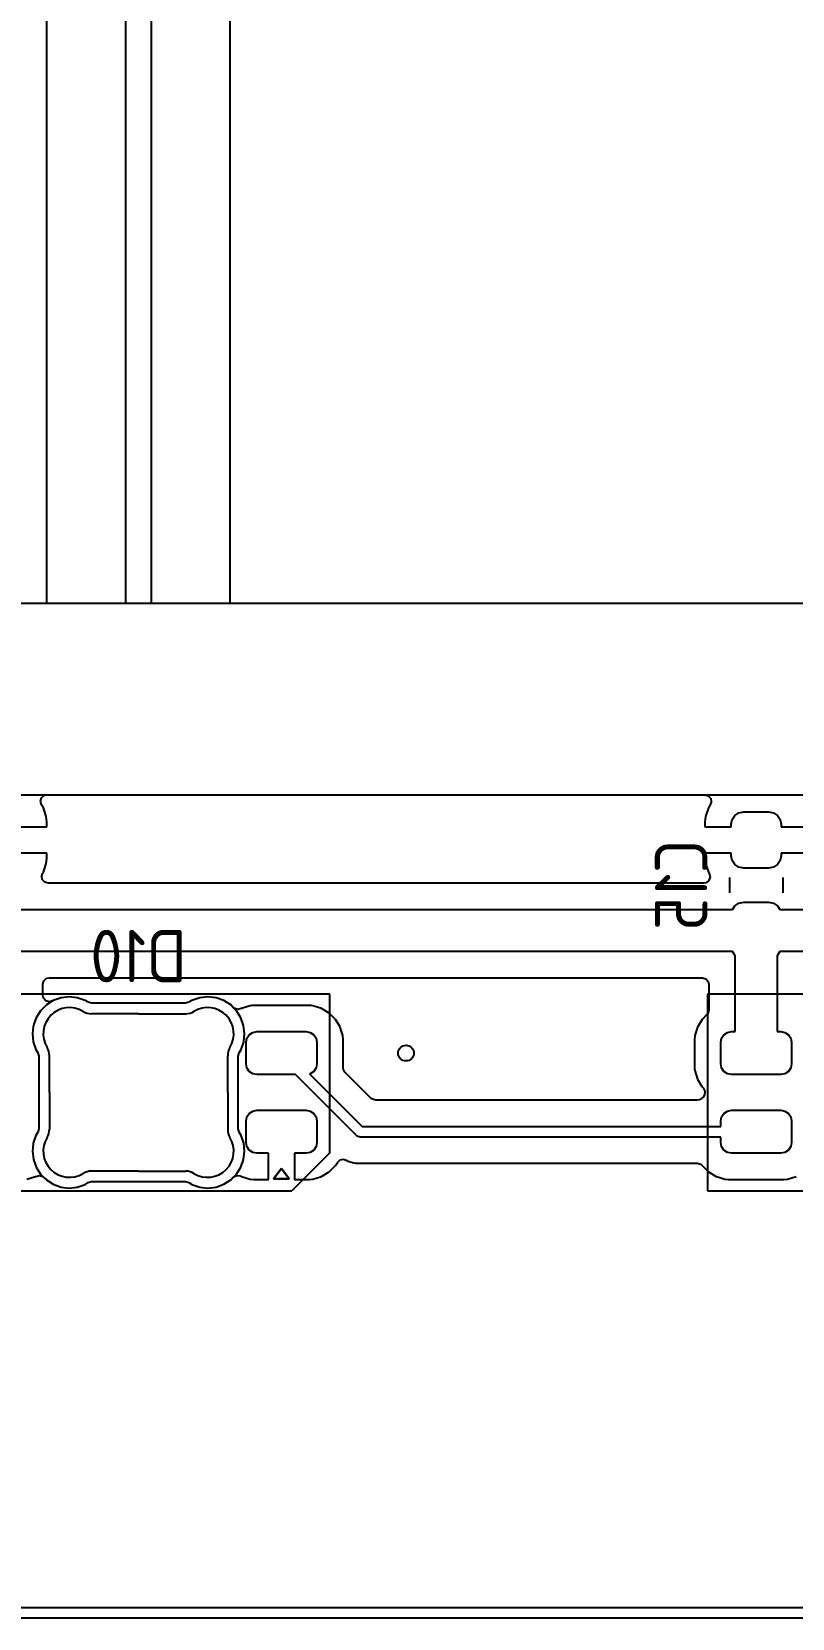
# Model space of a CAD drawing. Header units: millimetres. Extents: x 45 to 545, y -265 to -129.
# Drawn here: x 379.96 to 394.46, y -265.47 to -235.23 of the extents above; entities that cross this region are included whole.
import ezdxf
from ezdxf.enums import TextEntityAlignment as Align

# ---------------------------------------------------------------- set-up
doc = ezdxf.new("R2010")
doc.units = ezdxf.units.MM
for name, color, linetype, true_color in [('B.Cu', 151, 'CONTINUOUS', 0x6fccdb), ('B.Silkscreen', 203, 'CONTINUOUS', 0x8864cb), ('Edge.Cuts', 111, 'CONTINUOUS', 0x81ffbe), ('F.Cu', 241, 'CONTINUOUS', 0xe27299), ('User.4', 31, 'CONTINUOUS', 0xd8c852)]:
    doc.layers.add(name, color=color, linetype=linetype, true_color=true_color)
doc.styles.add('KICAD', font='isocp.shx')

msp = doc.modelspace()

# ---------------------------------------------------------------- linework, layer by layer
at = {"layer": 'B.Cu', "linetype": 'CONTINUOUS'}
for p, q in [((380.13025, -249.896706), (380.151172, -249.830042)), ((380.151172, -249.830042), (380.204813, -249.785272)), ((380.204813, -249.785272), (380.254229, -249.775)), ((380.254229, -249.775), (392.795771, -249.775)), ((392.795771, -249.775), (392.86281, -249.794685)), ((392.86281, -249.794685), (392.908565, -249.847489)), ((380.148691, -249.964098), (380.13025, -249.896706)), ((380.18545, -250.023692), (380.148691, -249.964098)), ((380.185453, -250.023699), (380.18545, -250.023692)), ((380.23968, -250.187347), (380.185453, -250.023699)), ((392.864546, -250.023699), (392.810319, -250.187347)), ((392.864549, -250.023692), (392.864546, -250.023699)), ((392.901309, -249.964098), (392.864549, -250.023692)), ((392.918509, -249.916647), (392.901309, -249.964098)), ((392.908565, -249.847489), (392.918509, -249.916647)), ((393.369562, -250.169562), (393.446613, -250.118079)), ((393.446613, -250.118079), (393.5375, -250.1)), ((393.5375, -250.1), (394.0125, -250.1)), ((394.0125, -250.1), (394.103387, -250.118079)), ((394.103387, -250.118079), (394.180438, -250.169562)), ((379.75, -250.3875), (380.249999, -250.3875)), ((380.249998, -250.288345), (380.23968, -250.187347)), ((380.249999, -250.28836), (380.249998, -250.288345)), ((380.249999, -250.3875), (380.249999, -250.28836)), ((392.810319, -250.187347), (392.8, -250.288345)), ((392.8, -250.288345), (392.8, -250.3875)), ((392.8, -250.3875), (393.3, -250.3875)), ((393.3, -250.3375), (393.318079, -250.246613)), ((393.3, -250.3875), (393.3, -250.3375)), ((393.318079, -250.246613), (393.369562, -250.169562)), ((394.180438, -250.169562), (394.231921, -250.246613)), ((394.231921, -250.246613), (394.25, -250.3375)), ((394.25, -250.3375), (394.25, -250.3875)), ((394.25, -250.3875), (394.749999, -250.3875)), ((380.25, -250.8875), (379.75, -250.8875)), ((380.23968, -251.087652), (380.249999, -250.986654)), ((380.249999, -250.986654), (380.25, -250.986641)), ((380.25, -250.986641), (380.25, -250.8875)), ((393.3, -250.8875), (392.800001, -250.8875)), ((392.800001, -250.8875), (392.800001, -250.986654)), ((392.800001, -250.986654), (392.810319, -251.087652)), ((393.3, -250.9375), (393.3, -250.8875)), ((393.318079, -251.028387), (393.3, -250.9375)), ((393.369562, -251.105438), (393.318079, -251.028387)), ((394.231921, -251.028387), (394.180438, -251.105438)), ((394.25, -250.9375), (394.231921, -251.028387)), ((394.75, -250.8875), (394.25, -250.8875)), ((394.25, -250.8875), (394.25, -250.9375)), ((380.15493, -251.320353), (380.17213, -251.272902)), ((380.164874, -251.389511), (380.15493, -251.320353)), ((380.17213, -251.272902), (380.18545, -251.251307)), ((380.18545, -251.251307), (380.185453, -251.2513)), ((380.185453, -251.2513), (380.23968, -251.087652)), ((392.810319, -251.087652), (392.864546, -251.2513)), ((392.864546, -251.2513), (392.864549, -251.251307)), ((392.864549, -251.251307), (392.87787, -251.272902)), ((392.896311, -251.340294), (392.875389, -251.406958)), ((392.87787, -251.272902), (392.896311, -251.340294)), ((393.446613, -251.156921), (393.369562, -251.105438)), ((393.5375, -251.175), (393.446613, -251.156921)), ((394.0125, -251.175), (393.5375, -251.175)), ((394.103387, -251.156921), (394.0125, -251.175)), ((394.180438, -251.105438), (394.103387, -251.156921)), ((380.210629, -251.442315), (380.164874, -251.389511)), ((380.277668, -251.462), (380.210629, -251.442315)), ((392.772332, -251.462), (380.277668, -251.462)), ((392.821748, -251.451728), (392.772332, -251.462)), ((392.875389, -251.406958), (392.821748, -251.451728)), ((379.725832, -251.9625), (393.324168, -251.9625)), ((393.324168, -251.9625), (393.369562, -251.894562)), ((393.369562, -251.894562), (393.446613, -251.843079)), ((393.446613, -251.843079), (393.5375, -251.825)), ((393.5375, -251.825), (394.0125, -251.825)), ((394.0125, -251.825), (394.103387, -251.843079)), ((394.103387, -251.843079), (394.180438, -251.894562)), ((394.180438, -251.894562), (394.225832, -251.9625)), ((394.225832, -251.9625), (407.824168, -251.9625)), ((393.324168, -252.7625), (379.725832, -252.7625)), ((393.369562, -252.830438), (393.324168, -252.7625)), ((393.375, -252.834071), (393.369562, -252.830438)), ((393.375, -254.29), (393.375, -252.834071)), ((394.180438, -252.830438), (394.175, -252.834071)), ((394.175, -252.834071), (394.175, -254.29)), ((394.225832, -252.7625), (394.180438, -252.830438)), ((407.824168, -252.7625), (394.225832, -252.7625)), ((380.1755, -253.387), (380.195185, -253.319961)), ((380.1755, -253.599687), (380.1755, -253.387)), ((380.195185, -253.319961), (380.247989, -253.274206)), ((380.247989, -253.274206), (380.2995, -253.263)), ((380.2995, -253.263), (392.7505, -253.263)), ((392.7505, -253.263), (392.817539, -253.282685)), ((392.817539, -253.282685), (392.863294, -253.335489)), ((392.863294, -253.335489), (392.8745, -253.387)), ((392.8745, -253.387), (392.8745, -253.876409)), ((380.186295, -253.65029), (380.1755, -253.599687)), ((380.231624, -253.70346), (380.186295, -253.65029)), ((380.298503, -253.723683), (380.231624, -253.70346)), ((380.365699, -253.704538), (380.298503, -253.723683)), ((380.374926, -253.698712), (380.365699, -253.704538)), ((380.522267, -253.64644), (380.374926, -253.698712)), ((380.522268, -253.64644), (380.522267, -253.64644)), ((380.677509, -253.627929), (380.522268, -253.64644)), ((380.67751, -253.627929), (380.677509, -253.627929)), ((380.677511, -253.627929), (380.67751, -253.627929)), ((380.833011, -253.644089), (380.677511, -253.627929)), ((380.833014, -253.64409), (380.833011, -253.644089)), ((380.981128, -253.694129), (380.833014, -253.64409)), ((381.041831, -253.731271), (380.981128, -253.694129)), ((381.106549, -253.7495), (381.041831, -253.731271)), ((382.893451, -253.7495), (381.106549, -253.7495)), ((382.958169, -253.731271), (382.893451, -253.7495)), ((383.01887, -253.694129), (382.958169, -253.731271)), ((383.018871, -253.694129), (383.01887, -253.694129)), ((383.166986, -253.644091), (383.018871, -253.694129)), ((383.322487, -253.627931), (383.166986, -253.644091)), ((383.322488, -253.627931), (383.322487, -253.627931)), ((383.322491, -253.627931), (383.322488, -253.627931)), ((383.425984, -253.640271), (383.322491, -253.627931)), ((383.477733, -253.646442), (383.425984, -253.640271)), ((383.625074, -253.698716), (383.477731, -253.646442)), ((383.477731, -253.646442), (383.477733, -253.646442)), ((383.757274, -253.782182), (383.625074, -253.698716)), ((383.806565, -253.831473), (383.757274, -253.782182)), ((383.824361, -253.846223), (383.806565, -253.831473)), ((383.890834, -253.867745), (383.824361, -253.846223)), ((383.95839, -253.849913), (383.890834, -253.867745)), ((383.963327, -253.846928), (383.95839, -253.849913)), ((383.963329, -253.846927), (383.963327, -253.846928)), ((384.126894, -253.795959), (383.963329, -253.846927)), ((384.155327, -253.793375), (384.126894, -253.795959)), ((384.197974, -253.7895), (384.155327, -253.793375)), ((385.252026, -253.7895), (384.197974, -253.7895)), ((385.294672, -253.793375), (385.252026, -253.7895)), ((385.323106, -253.795959), (385.294672, -253.793375)), ((385.48667, -253.846927), (385.323104, -253.795959)), ((385.323104, -253.795959), (385.323106, -253.795959)), ((385.486671, -253.846928), (385.486669, -253.846927)), ((385.486669, -253.846927), (385.48667, -253.846927)), ((385.486673, -253.846929), (385.486671, -253.846928)), ((385.633291, -253.935563), (385.486673, -253.846929)), ((385.633294, -253.935565), (385.633291, -253.935563)), ((385.754434, -254.056705), (385.633294, -253.935565)), ((385.754435, -254.056707), (385.754434, -254.056705)), ((385.754437, -254.056709), (385.754435, -254.056707)), ((385.842281, -254.20202), (385.754437, -254.056709)), ((392.745565, -254.056705), (392.656927, -254.203329)), ((392.745566, -254.056704), (392.745565, -254.056705)), ((392.838181, -253.96409), (392.745566, -254.056704)), ((392.854815, -253.943448), (392.838181, -253.96409)), ((392.8745, -253.876409), (392.854815, -253.943448)), ((384.065605, -254.41655), (384.110043, -254.350043)), ((384.110043, -254.350043), (384.17655, -254.305605)), ((384.17655, -254.305605), (384.255, -254.29)), ((384.255, -254.29), (385.195, -254.29)), ((385.195, -254.29), (385.27345, -254.305605)), ((385.27345, -254.305605), (385.339957, -254.350043)), ((385.339957, -254.350043), (385.384395, -254.41655)), ((385.843072, -254.203329), (385.842281, -254.20202)), ((385.868556, -254.285111), (385.843072, -254.203329)), ((385.894041, -254.366896), (385.868556, -254.285111)), ((385.9005, -254.437974), (385.894041, -254.366896)), ((392.605959, -254.366896), (392.5995, -254.437974)), ((392.656927, -254.203329), (392.605959, -254.366894)), ((392.605959, -254.366894), (392.605959, -254.366896)), ((393.115605, -254.41655), (393.160043, -254.350043)), ((393.160043, -254.350043), (393.22655, -254.305605)), ((393.22655, -254.305605), (393.305, -254.29)), ((393.305, -254.29), (393.375, -254.29)), ((394.175, -254.29), (394.245, -254.29)), ((394.245, -254.29), (394.32345, -254.305605)), ((394.32345, -254.305605), (394.389957, -254.350043)), ((394.389957, -254.350043), (394.434395, -254.41655)), ((384.05, -254.495), (384.065605, -254.41655)), ((384.05, -254.905), (384.05, -254.495)), ((385.384395, -254.41655), (385.4, -254.495)), ((385.4, -254.495), (385.4, -254.905)), ((385.9005, -254.962026), (385.9005, -254.437974)), ((392.5995, -254.437974), (392.5995, -254.962026)), ((393.1, -254.495), (393.115605, -254.41655)), ((393.1, -254.905), (393.1, -254.495)), ((394.434395, -254.41655), (394.45, -254.495)), ((394.45, -254.495), (394.45, -254.905)), ((384.065605, -254.98345), (384.05, -254.905)), ((384.110043, -255.049957), (384.065605, -254.98345)), ((385.384395, -254.98345), (385.339957, -255.049957)), ((385.4, -254.905), (385.384395, -254.98345)), ((385.900373, -254.964825), (385.900432, -254.96351)), ((385.9005, -254.96483), (385.900373, -254.964825)), ((385.900405, -254.963067), (385.9005, -254.962026)), ((385.900432, -254.96351), (385.900405, -254.963067)), ((385.9005, -254.964836), (385.9005, -254.96483)), ((385.900515, -254.964836), (385.9005, -254.964836)), ((385.902729, -255.000656), (385.900515, -254.964836)), ((392.5995, -254.962026), (392.60301, -255.000656)), ((393.115605, -254.98345), (393.1, -254.905)), ((393.160043, -255.049957), (393.115605, -254.98345)), ((394.434395, -254.98345), (394.389957, -255.049957)), ((394.45, -254.905), (394.434395, -254.98345)), ((384.17655, -255.094395), (384.110043, -255.049957)), ((384.255, -255.11), (384.17655, -255.094395)), ((384.993578, -255.11), (384.255, -255.11)), ((386.154289, -256.27071), (384.993578, -255.11)), ((385.27345, -255.094395), (385.262912, -255.096491)), ((385.262912, -255.096491), (386.266421, -256.1)), ((385.339957, -255.049957), (385.27345, -255.094395)), ((385.936214, -255.061979), (385.902729, -255.000656)), ((386.437416, -255.563181), (385.936214, -255.061979)), ((392.60301, -255.000656), (392.605959, -255.033105)), ((392.605959, -255.033105), (392.656927, -255.19667)), ((392.656927, -255.19667), (392.656929, -255.196673)), ((392.656929, -255.196673), (392.742355, -255.337985)), ((393.22655, -255.094395), (393.160043, -255.049957)), ((393.305, -255.11), (393.22655, -255.094395)), ((394.245, -255.11), (393.305, -255.11)), ((394.32345, -255.094395), (394.245, -255.11)), ((394.389957, -255.049957), (394.32345, -255.094395)), ((386.458058, -255.579815), (386.437416, -255.563181)), ((386.525097, -255.5995), (386.458058, -255.579815)), ((392.692438, -255.592604), (392.651663, -255.5995)), ((392.738164, -255.559914), (392.692438, -255.592604)), ((392.740261, -255.562011), (392.738164, -255.559914)), ((392.764592, -255.537679), (392.740261, -255.562011)), ((392.742355, -255.337985), (392.745565, -255.343294)), ((392.745565, -255.343294), (392.76459, -255.362319)), ((392.76459, -255.362319), (392.798075, -255.423642)), ((392.793091, -255.493334), (392.764592, -255.537679)), ((392.798075, -255.423642), (392.793091, -255.493334)), ((384.065605, -255.91655), (384.110043, -255.850043)), ((384.110043, -255.850043), (384.17655, -255.805605)), ((384.17655, -255.805605), (384.255, -255.79)), ((384.255, -255.79), (385.195, -255.79)), ((385.195, -255.79), (385.27345, -255.805605)), ((385.27345, -255.805605), (385.339957, -255.850043)), ((385.339957, -255.850043), (385.384395, -255.91655)), ((392.651663, -255.5995), (386.525097, -255.5995)), ((393.115605, -255.91655), (393.160043, -255.850043)), ((393.160043, -255.850043), (393.22655, -255.805605)), ((393.22655, -255.805605), (393.305, -255.79)), ((393.305, -255.79), (394.245, -255.79)), ((394.245, -255.79), (394.32345, -255.805605)), ((394.32345, -255.805605), (394.389957, -255.850043)), ((394.389957, -255.850043), (394.434395, -255.91655)), ((384.05, -255.995), (384.065605, -255.91655)), ((384.05, -256.405), (384.05, -255.995)), ((385.384395, -255.91655), (385.4, -255.995)), ((385.4, -255.995), (385.4, -256.405)), ((386.266421, -256.1), (393.1, -256.1)), ((393.1, -255.995), (393.115605, -255.91655)), ((393.1, -256.1), (393.1, -255.995)), ((394.434395, -255.91655), (394.45, -255.995)), ((394.45, -255.995), (394.45, -256.405)), ((384.065605, -256.48345), (384.05, -256.405)), ((384.110043, -256.549957), (384.065605, -256.48345)), ((385.384395, -256.48345), (385.339957, -256.549957)), ((385.4, -256.405), (385.384395, -256.48345)), ((386.169442, -256.283147), (386.154289, -256.27071)), ((386.18, -256.28752), (386.169442, -256.283147)), ((386.205491, -256.298079), (386.18, -256.28752)), ((386.225, -256.3), (386.205491, -256.298079)), ((393.1, -256.3), (386.225, -256.3)), ((393.1, -256.405), (393.1, -256.3)), ((393.115605, -256.48345), (393.1, -256.405)), ((393.160043, -256.549957), (393.115605, -256.48345)), ((394.434395, -256.48345), (394.389957, -256.549957)), ((394.45, -256.405), (394.434395, -256.48345)), ((384.17655, -256.594395), (384.110043, -256.549957)), ((384.255, -256.61), (384.17655, -256.594395)), ((384.475, -256.61), (384.255, -256.61)), ((384.475, -257.11), (384.475, -256.61)), ((385.195, -256.61), (384.975, -256.61)), ((384.975, -256.61), (384.975, -257.11)), ((385.27345, -256.594395), (385.195, -256.61)), ((385.339957, -256.549957), (385.27345, -256.594395)), ((385.754037, -256.842983), (385.790423, -256.782794)), ((385.790423, -256.782794), (385.841951, -256.735607)), ((385.841951, -256.735607), (385.91081, -256.723768)), ((385.91081, -256.723768), (385.95854, -256.739557)), ((385.95854, -256.739557), (385.993216, -256.759577)), ((385.993216, -256.759577), (386.105019, -256.789534)), ((386.105019, -256.789534), (386.145942, -256.8005)), ((386.145942, -256.8005), (386.145943, -256.8005)), ((386.145943, -256.8005), (392.651663, -256.8005)), ((392.651663, -256.8005), (392.718702, -256.820185)), ((393.22655, -256.594395), (393.160043, -256.549957)), ((393.305, -256.61), (393.22655, -256.594395)), ((394.245, -256.61), (393.305, -256.61)), ((394.32345, -256.594395), (394.245, -256.61)), ((394.389957, -256.549957), (394.32345, -256.594395)), ((379.873104, -257.104041), (380.036673, -257.053071)), ((380.036673, -257.053071), (380.041603, -257.05009)), ((380.041603, -257.05009), (380.109155, -257.032254)), ((380.109155, -257.032254), (380.17563, -257.05377)), ((380.17563, -257.05377), (380.193434, -257.068526)), ((380.193434, -257.068526), (380.242725, -257.117817)), ((383.757271, -257.11782), (383.806929, -257.068162)), ((383.806929, -257.068162), (383.868252, -257.034676)), ((383.868252, -257.034676), (383.937943, -257.03966)), ((383.937943, -257.03966), (383.958762, -257.049726)), ((383.958762, -257.049726), (383.963535, -257.052611)), ((383.963535, -257.052611), (383.963536, -257.052612)), ((383.963536, -257.052612), (384.126986, -257.103544)), ((384.126986, -257.103544), (384.126984, -257.103544)), ((384.126984, -257.103544), (384.198023, -257.11)), ((385.251977, -257.11), (385.323014, -257.103544)), ((385.323014, -257.103544), (385.486463, -257.052612)), ((385.486463, -257.052612), (385.632983, -256.964037)), ((385.632983, -256.964037), (385.754037, -256.842983)), ((392.718702, -256.820185), (392.739301, -256.838945)), ((392.739301, -256.838945), (392.74026, -256.837987)), ((392.74026, -256.837987), (392.745561, -256.843288)), ((392.745561, -256.843288), (392.745563, -256.843291)), ((392.745563, -256.843291), (392.866709, -256.964437)), ((392.866709, -256.964437), (393.013327, -257.053071)), ((393.013327, -257.053071), (393.01333, -257.053072)), ((393.01333, -257.053072), (393.013329, -257.053072)), ((393.013329, -257.053072), (393.061756, -257.068162)), ((393.061756, -257.068162), (393.176896, -257.104041)), ((393.176896, -257.104041), (393.247974, -257.1105)), ((394.302026, -257.1105), (394.373104, -257.104041)), ((394.373104, -257.104041), (394.536673, -257.053071)), ((380.242725, -257.117817), (380.242727, -257.117818)), ((380.242727, -257.117818), (380.242729, -257.11782)), ((380.242729, -257.11782), (380.374926, -257.201284)), ((380.374926, -257.201284), (380.522269, -257.253558)), ((380.522269, -257.253558), (380.677509, -257.272069)), ((380.677509, -257.272069), (380.833012, -257.255909)), ((380.833012, -257.255909), (380.981128, -257.205871)), ((380.981128, -257.205871), (381.041828, -257.168728)), ((381.041828, -257.168728), (381.106548, -257.1505)), ((381.106548, -257.1505), (381.139522, -257.150501)), ((381.139522, -257.150501), (381.139524, -257.1505)), ((381.139524, -257.1505), (381.960118, -257.1505)), ((381.960118, -257.1505), (382.860473, -257.1505)), ((382.860473, -257.1505), (382.893452, -257.1505)), ((382.893452, -257.1505), (382.958172, -257.16873)), ((382.958172, -257.16873), (383.011373, -257.201283)), ((383.011373, -257.201283), (383.018872, -257.205871)), ((383.018872, -257.205871), (383.166988, -257.255909)), ((383.166988, -257.255909), (383.322491, -257.272069)), ((383.322491, -257.272069), (383.477731, -257.253558)), ((383.477731, -257.253558), (383.625074, -257.201284)), ((383.625074, -257.201284), (383.757271, -257.11782)), ((384.198023, -257.11), (384.475, -257.11)), ((384.975, -257.11), (385.251977, -257.11)), ((393.247974, -257.1105), (393.247977, -257.1105)), ((393.247977, -257.1105), (394.302023, -257.1105)), ((394.302023, -257.1105), (394.302026, -257.1105)), ((541.996519, -265.2745), (48.003481, -265.2745))]:
    msp.add_line(p, q, dxfattribs=at)
at = {"layer": 'B.Cu'}
msp.add_circle((387.099999, -254.7), 0.15, dxfattribs=at)
at = {"layer": 'B.Silkscreen', "linetype": 'CONTINUOUS'}
for p, q in [((393.265, -251.353733), (393.265, -251.646267)), ((394.285, -251.353733), (394.285, -251.646267)), ((385.65, -253.575), (378.35, -253.575)), ((385.65, -256.6), (385.65, -253.575)), ((392.85, -253.575), (392.85, -257.325)), ((400.15, -253.575), (392.85, -253.575)), ((385.65, -256.6), (384.925, -257.325)), ((384.725, -256.9), (384.575, -257.1)), ((384.575, -257.1), (384.725, -256.9)), ((384.575, -257.1), (384.875, -257.1)), ((384.875, -257.1), (384.575, -257.1)), ((384.875, -257.1), (384.725, -256.9)), ((384.725, -256.9), (384.875, -257.1)), ((378.35, -257.325), (384.925, -257.325)), ((392.85, -257.325), (399.425, -257.325))]:
    msp.add_line(p, q, dxfattribs=at)
at = {"layer": 'Edge.Cuts', "linetype": 'CONTINUOUS'}
for p, q in [((382, -253.95), (381.099647, -253.95)), ((382, -253.95), (382.900353, -253.95)), ((380.3, -255.45), (380.3, -254.749647)), ((383.7, -255.45), (383.7, -254.749647)), ((380.3, -255.45), (380.3, -256.150353)), ((383.7, -255.45), (383.7, -256.150353)), ((382, -256.95), (381.099647, -256.95)), ((382, -256.95), (382.900353, -256.95)), ((542, -265.475), (48, -265.475))]:
    msp.add_line(p, q, dxfattribs=at)
at = {"layer": 'Edge.Cuts'}
for centre, radius, start, end in [((380.68284, -254.33284), 0.499999, -301.4001015, -148.5998985), ((381.09965, -253.64998), 0.30002, -121.3982783, -90.0005729), ((382.900356, -253.650008), 0.299992, -90.000573, -58.5999137), ((383.317158, -254.332842), 0.5, -31.3997865, 121.3997865), ((380, -254.7496), 0.299976, -0.0089763, 31.3921169), ((383.999992, -254.749644), 0.299992, -211.4000863, -179.999427), ((380.00032, -256.15044), 0.29968, -31.4174572, 0.0166335), ((383.999992, -256.150356), 0.299992, -180.000573, -148.5999137), ((380.68284, -256.56716), 0.499999, -211.4001015, -58.5998985), ((383.317158, -256.567158), 0.5, -121.3997865, 31.3997865), ((381.0996, -257.25), 0.299976, 89.9910237, 121.3921169), ((382.900356, -257.249992), 0.299992, 58.5999137, 90.000573)]:
    msp.add_arc(centre, radius, start, end, dxfattribs=at)
at = {"layer": 'F.Cu', "linetype": 'CONTINUOUS'}
for p, q in [((381.75, -205.625), (381.75, -246.125)), ((382.25, -246.125), (382.25, -205.625)), ((381.75, -246.125), (353.25, -246.125)), ((410.75, -246.125), (382.25, -246.125)), ((47.7, -249.775), (542.3, -249.775)), ((380.374926, -253.698712), (380.242723, -253.78218)), ((380.522267, -253.64644), (380.374926, -253.698712)), ((380.522268, -253.64644), (380.522267, -253.64644)), ((380.677509, -253.627929), (380.522268, -253.64644)), ((380.67751, -253.627929), (380.677509, -253.627929)), ((380.677511, -253.627929), (380.67751, -253.627929)), ((380.833011, -253.644089), (380.677511, -253.627929)), ((380.833014, -253.64409), (380.833011, -253.644089)), ((380.981128, -253.694129), (380.833014, -253.64409)), ((381.041831, -253.731271), (380.981128, -253.694129)), ((381.106549, -253.7495), (381.041831, -253.731271)), ((382.893451, -253.7495), (381.106549, -253.7495)), ((382.958169, -253.731271), (382.893451, -253.7495)), ((383.01887, -253.694129), (382.958169, -253.731271)), ((383.018871, -253.694129), (383.01887, -253.694129)), ((383.166986, -253.644091), (383.018871, -253.694129)), ((383.322487, -253.627931), (383.166986, -253.644091)), ((383.322488, -253.627931), (383.322487, -253.627931)), ((383.322491, -253.627931), (383.322488, -253.627931)), ((383.425984, -253.640271), (383.322491, -253.627931)), ((383.477733, -253.646442), (383.425984, -253.640271)), ((383.625074, -253.698716), (383.477731, -253.646442)), ((383.477731, -253.646442), (383.477733, -253.646442)), ((383.757274, -253.782182), (383.625074, -253.698716)), ((380.048712, -254.024926), (380.004145, -254.150549)), ((380.13218, -253.892723), (380.048712, -254.024926)), ((380.242723, -253.78218), (380.13218, -253.892723)), ((383.867817, -253.892725), (383.757274, -253.782182)), ((383.867818, -253.892727), (383.867817, -253.892725)), ((383.86782, -253.892729), (383.867818, -253.892727)), ((383.951284, -254.024926), (383.86782, -253.892729)), ((384.003558, -254.172269), (383.951284, -254.024926)), ((379.992893, -254.20202), (379.977929, -254.327511)), ((379.977929, -254.327511), (379.994089, -254.483011)), ((379.99644, -254.172268), (379.992893, -254.20202)), ((380.004145, -254.150549), (379.99644, -254.172268)), ((384.022069, -254.327509), (384.003558, -254.172269)), ((384.005909, -254.483012), (384.022069, -254.327511)), ((384.022069, -254.327511), (384.022069, -254.327509)), ((379.994089, -254.483011), (379.99409, -254.483014)), ((379.99409, -254.483014), (380.044129, -254.631129)), ((380.044129, -254.631129), (380.08127, -254.691829)), ((383.91873, -254.691826), (383.955871, -254.631128)), ((383.955871, -254.631128), (384.005909, -254.483012)), ((380.08127, -254.691829), (380.099499, -254.756548)), ((380.099499, -254.756548), (380.099499, -254.803952)), ((380.099499, -254.803952), (380.0995, -254.803961)), ((380.0995, -254.803961), (380.0995, -256.098276)), ((383.9005, -254.756546), (383.91873, -254.691826)), ((383.9005, -256.143451), (383.9005, -254.756546)), ((380.099497, -256.14342), (380.081268, -256.208175)), ((380.0995, -256.098276), (380.099484, -256.098439)), ((380.099484, -256.098439), (380.099497, -256.14342)), ((383.918729, -256.20817), (383.9005, -256.143451)), ((379.994091, -256.416986), (379.985116, -256.503356)), ((380.044128, -256.268874), (379.994091, -256.416986)), ((380.044131, -256.268867), (380.044128, -256.268874)), ((380.081268, -256.208175), (380.044131, -256.268867)), ((383.955871, -256.268872), (383.918729, -256.20817)), ((384.005909, -256.416988), (383.955871, -256.268872)), ((384.022069, -256.572491), (384.005909, -256.416988)), ((379.985116, -256.503356), (379.977931, -256.572491)), ((379.977931, -256.572491), (379.996442, -256.727731)), ((379.996442, -256.727731), (380.035057, -256.836575)), ((383.951284, -256.875074), (384.003558, -256.727731)), ((384.003558, -256.727731), (384.022069, -256.572491)), ((380.035057, -256.836575), (380.048716, -256.875073)), ((380.048716, -256.875073), (380.048716, -256.875075)), ((380.048716, -256.875075), (380.132182, -257.007274)), ((380.132182, -257.007274), (380.242725, -257.117817)), ((383.757271, -257.11782), (383.86782, -257.007271)), ((383.86782, -257.007271), (383.951284, -256.875074)), ((380.242725, -257.117817), (380.242727, -257.117818)), ((380.242727, -257.117818), (380.242729, -257.11782)), ((380.242729, -257.11782), (380.374926, -257.201284)), ((380.374926, -257.201284), (380.522269, -257.253558)), ((380.522269, -257.253558), (380.677509, -257.272069)), ((380.677509, -257.272069), (380.833012, -257.255909)), ((380.833012, -257.255909), (380.981128, -257.205871)), ((380.981128, -257.205871), (381.041828, -257.168728)), ((381.041828, -257.168728), (381.106548, -257.1505)), ((381.106548, -257.1505), (381.139522, -257.150501)), ((381.139522, -257.150501), (381.139524, -257.1505)), ((381.139524, -257.1505), (381.960118, -257.1505)), ((381.960118, -257.1505), (382.860473, -257.1505)), ((382.860473, -257.1505), (382.893452, -257.1505)), ((382.893452, -257.1505), (382.958172, -257.16873)), ((382.958172, -257.16873), (383.011373, -257.201283)), ((383.011373, -257.201283), (383.018872, -257.205871)), ((383.018872, -257.205871), (383.166988, -257.255909)), ((383.166988, -257.255909), (383.322491, -257.272069)), ((383.322491, -257.272069), (383.477731, -257.253558)), ((383.477731, -257.253558), (383.625074, -257.201284)), ((383.625074, -257.201284), (383.757271, -257.11782)), ((541.996519, -265.2745), (48.003481, -265.2745))]:
    msp.add_line(p, q, dxfattribs=at)
at = {"layer": 'F.Cu'}
msp.add_circle((387.099999, -254.7), 0.15, dxfattribs=at)
at = {"layer": 'User.4', "linetype": 'CONTINUOUS'}
for p, q in [((380.25, -246.125), (380.25, -164.125)), ((383.75, -246.125), (383.75, -164.125)), ((380.25, -246.125), (354.75, -246.125)), ((383.75, -246.125), (380.25, -246.125)), ((409.25, -246.125), (383.75, -246.125))]:
    msp.add_line(p, q, dxfattribs=at)

# ---------------------------------------------------------------- texts
at = {"layer": 'B.Silkscreen', "style": 'KICAD', "text_generation_flag": 2}
msp.add_text('C15', height=1, rotation=90, dxfattribs=at).set_placement((392.345, -251.5), align=Align.MIDDLE_CENTER)
msp.add_text('D10', height=1, dxfattribs=at).set_placement((382, -252.85), align=Align.MIDDLE_CENTER)

doc.saveas('drawing.dxf')
